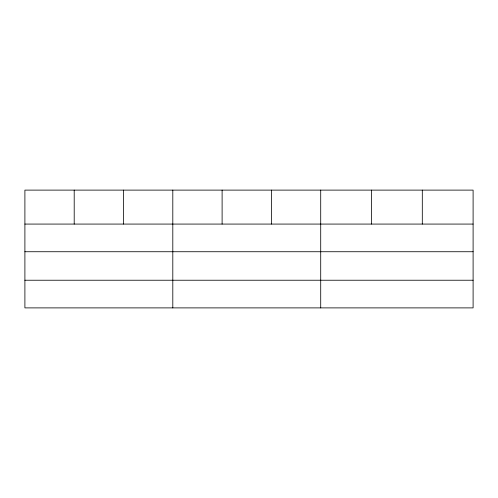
<?xml version="1.0" encoding="UTF-8"?>
<svg xmlns="http://www.w3.org/2000/svg" width="498" height="498" viewBox="0 0 498 498"><rect width="100%" height="100%" fill="white"/><g stroke="black" fill="none" stroke-linecap="round" stroke-linejoin="round"><path stroke-width="0.75" d="M473.1 251.733L473.1 190.112L24.9 190.112L24.9 307.889L473.1 307.889L473.1 251.733L24.9 251.733M24.9 224.075L473.1 224.075M24.9 280.231L473.1 280.231M422.304 190.112L422.304 224.075M371.508 190.112L371.508 224.075M320.712 190.112L320.712 307.889M271.41 190.112L271.41 224.075M222.108 190.112L222.108 224.075M172.806 190.112L172.806 307.889M123.504 190.112L123.504 224.075M74.202 190.112L74.202 224.075"/></g></svg>
